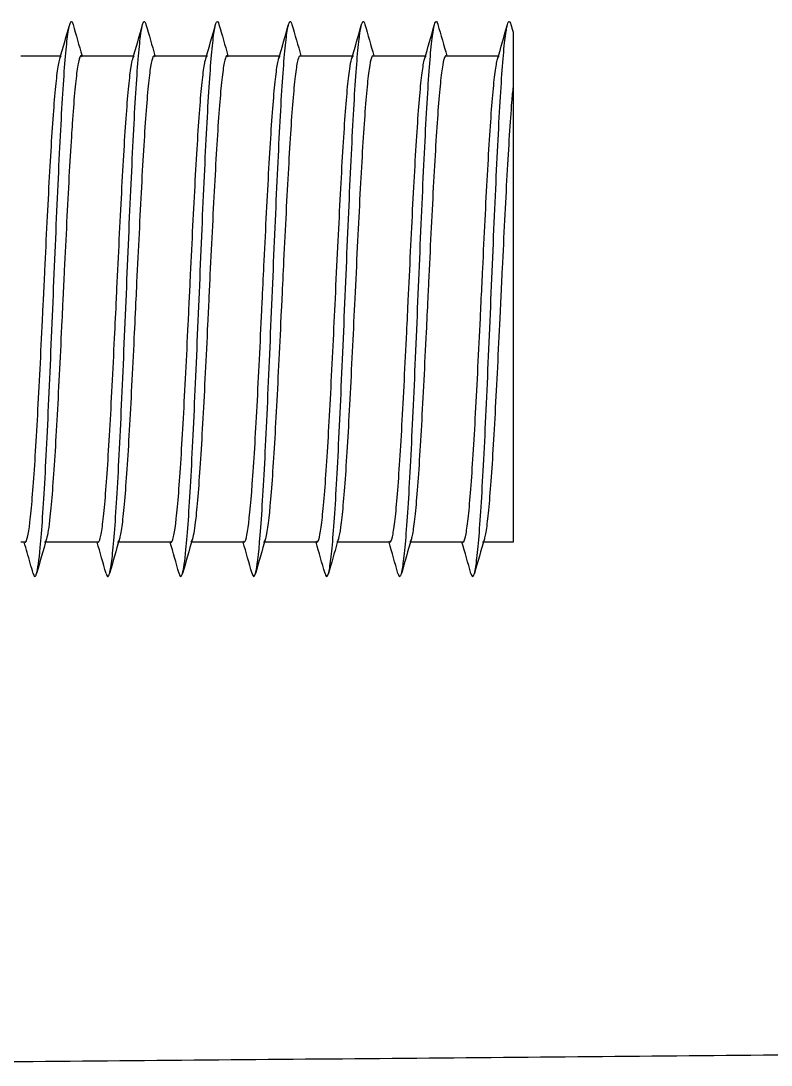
# Model space of a CAD drawing. Header units: millimetres. Extents: x 181 to 381, y 0 to 208.
# Drawn here: x 213.239 to 215.726, y 179.45 to 182.912 of the extents above; entities that cross this region are included whole.
import ezdxf

# ---------------------------------------------------------------- set-up
doc = ezdxf.new("R2010")
doc.units = ezdxf.units.MM
doc.layers.add('Make2D$可见线$曲线', color=7, linetype='Continuous', true_color=0x000000)

msp = doc.modelspace()

# ---------------------------------------------------------------- linework, layer by layer
at = {"layer": 'Make2D$可见线$曲线', "color": 18, "lineweight": -3, "true_color": 0x000000}
for points, knots in [([(213.2915, 181.0801), (213.2955, 181.0943), (213.3022, 181.1423), (213.3115, 181.2612), (213.3221, 181.436), (213.3326, 181.6614), (213.3431, 181.9086), (213.351, 182.0979), (213.3588, 182.2822), (213.3667, 182.4549), (213.3745, 182.6075), (213.3824, 182.7349), (213.3902, 182.8311), (213.3964, 182.8799), (213.4001, 182.8961), (213.4011, 182.8997)], [89.781508, 89.781508, 89.781508, 89.781508, 90.095462, 90.300224, 90.504985, 90.914511, 91.119274, 91.324035, 91.528797, 91.73356, 91.938324, 92.143086, 92.347847, 92.55261, 92.633416, 92.633416, 92.633416, 92.633416]), ([(213.4068, 182.9095), (213.4074, 182.9094), (213.4092, 182.9083), (213.411, 182.9039), (213.4122, 182.8998)], [11.0083307, 11.0083307, 11.0083307, 11.0083307, 11.0571688, 11.1506472, 11.1506472, 11.1506472, 11.1506472]), ([(213.5333, 181.0801), (213.5337, 181.0817), (213.5368, 181.0937), (213.5426, 181.1321), (213.5531, 181.2508), (213.5637, 181.4335), (213.5742, 181.6588), (213.5821, 181.8412), (213.59, 182.0299), (213.5978, 182.2167), (213.6057, 182.3945), (213.6135, 182.5556), (213.6214, 182.6924), (213.6292, 182.8003), (213.6364, 182.8684), (213.641, 182.8928), (213.6429, 182.8997)], [14.298516, 14.298516, 14.298516, 14.298516, 14.333369, 14.53813, 14.742892, 15.152418, 15.357181, 15.561942, 15.766704, 15.971468, 16.176231, 16.380992, 16.585754, 16.790517, 16.99528, 17.150158, 17.150158, 17.150158, 17.150158]), ([(213.6429, 182.8997), (213.6436, 182.9019), (213.6468, 182.9113), (213.6505, 182.9107), (213.6536, 182.9013), (213.654, 182.8997)], [17.1501581, 17.1501581, 17.1501581, 17.1501581, 17.2000424, 17.4048039, 17.4419172, 17.4419172, 17.4419172, 17.4419172]), ([(213.7751, 181.0801), (213.7789, 181.0935), (213.7854, 181.1387), (213.7945, 181.2518), (213.8051, 181.4241), (213.8156, 181.6469), (213.8261, 181.8939), (213.834, 182.0828), (213.8418, 182.268), (213.8497, 182.4414), (213.8575, 182.5963), (213.8654, 182.7261), (213.8732, 182.8246), (213.8796, 182.8775), (213.8835, 182.8954), (213.8847, 182.8997)], [20.588124, 20.588124, 20.588124, 20.588124, 20.885766, 21.090528, 21.295289, 21.704816, 21.909578, 22.114339, 22.319102, 22.523865, 22.728628, 22.933389, 23.138151, 23.342914, 23.440487, 23.440487, 23.440487, 23.440487]), ([(213.8847, 182.8997), (213.8861, 182.9045), (213.8898, 182.9127), (213.8935, 182.9079), (213.8959, 182.8997)], [23.4404874, 23.4404874, 23.4404874, 23.4404874, 23.5476774, 23.7320293, 23.7320293, 23.7320293, 23.7320293]), ([(214.0169, 181.0802), (214.0189, 181.0869), (214.0261, 181.1247), (214.0359, 181.2396), (214.0465, 181.4217), (214.057, 181.636), (214.0675, 181.8837), (214.078, 182.1356), (214.0859, 182.3181), (214.0937, 182.4872), (214.1015, 182.6353), (214.1094, 182.7568), (214.1172, 182.8463), (214.1229, 182.8855), (214.126, 182.8979), (214.1265, 182.8997)], [26.879592, 26.879592, 26.879592, 26.879592, 27.028637, 27.438163, 27.642925, 27.847687, 28.257213, 28.461975, 28.666737, 28.871499, 29.076262, 29.281025, 29.485787, 29.690548, 29.730665, 29.730665, 29.730665, 29.730665]), ([(214.1265, 182.8997), (214.1286, 182.907), (214.1323, 182.9127), (214.1361, 182.9054), (214.1377, 182.8997)], [29.7306648, 29.7306648, 29.7306648, 29.7306648, 29.8953112, 30.0223727, 30.0223727, 30.0223727, 30.0223727]), ([(214.2588, 181.0804), (214.2615, 181.0898), (214.2667, 181.1212), (214.2773, 181.2322), (214.2879, 181.4095), (214.2984, 181.6303), (214.3089, 181.8719), (214.3194, 182.1276), (214.3299, 182.3673), (214.3403, 182.5854), (214.3508, 182.759), (214.361, 182.8627), (214.366, 182.8914), (214.3684, 182.8997)], [33.17151, 33.17151, 33.17151, 33.17151, 33.376272, 33.581034, 33.99056, 34.195322, 34.400084, 34.80961, 35.014372, 35.219134, 35.628659, 35.833422, 36.02112, 36.02112, 36.02112, 36.02112]), ([(214.3684, 182.8997), (214.3686, 182.9005), (214.3714, 182.9098), (214.3751, 182.9121), (214.3786, 182.9028), (214.3795, 182.8997)], [36.0211205, 36.0211205, 36.0211205, 36.0211205, 36.0381839, 36.2429456, 36.3126249, 36.3126249, 36.3126249, 36.3126249]), ([(214.5006, 181.0802), (214.5013, 181.0828), (214.5047, 181.0971), (214.5108, 181.141), (214.5187, 181.2339), (214.5293, 181.3998), (214.5398, 181.6189), (214.5503, 181.8634), (214.5608, 182.116), (214.5713, 182.3622), (214.5817, 182.5733), (214.5896, 182.7071), (214.5974, 182.8112), (214.6042, 182.8724), (214.6085, 182.8939), (214.6102, 182.8997)], [39.459895, 39.459895, 39.459895, 39.459895, 39.519146, 39.723908, 39.928669, 40.133432, 40.542958, 40.747719, 40.952481, 41.362007, 41.566769, 41.771531, 41.976293, 42.181057, 42.31158, 42.31158, 42.31158, 42.31158]), ([(214.6102, 182.8997), (214.6111, 182.903), (214.6147, 182.9123), (214.6184, 182.9095), (214.6211, 182.9002), (214.6213, 182.8997)], [42.3115798, 42.3115798, 42.3115798, 42.3115798, 42.3858195, 42.5905812, 42.6027796, 42.6027796, 42.6027796, 42.6027796]), ([(214.7424, 181.0802), (214.7439, 181.0855), (214.748, 181.1056), (214.7548, 181.1635), (214.7627, 181.2657), (214.7706, 181.3981), (214.7786, 181.5554), (214.7864, 181.7307), (214.7943, 181.916), (214.8022, 182.1053), (214.8127, 182.3513), (214.8231, 182.5714), (214.8336, 182.7395), (214.8414, 182.8342), (214.8475, 182.8811), (214.8511, 182.8965), (214.852, 182.8997)], [45.750182, 45.750182, 45.750182, 45.750182, 45.86678, 46.071543, 46.276305, 46.481066, 46.685829, 46.890592, 47.095355, 47.300117, 47.504878, 47.914405, 48.119167, 48.323928, 48.528691, 48.60163, 48.60163, 48.60163, 48.60163]), ([(214.852, 182.8997), (214.8537, 182.9056), (214.8574, 182.9127), (214.8611, 182.9068), (214.8631, 182.8997)], [48.6016302, 48.6016302, 48.6016302, 48.6016302, 48.7334539, 48.8934515, 48.8934515, 48.8934515, 48.8934515]), ([(214.8703, 182.8747), (214.8703, 182.8747), (214.8703, 182.8707), (214.8703, 182.8626), (214.8703, 182.8527), (214.8703, 182.8368), (214.8703, 182.815), (214.8703, 182.7939), (214.8703, 182.7672), (214.8703, 182.7354), (214.8703, 182.7224), (214.8703, 182.7085), (214.8703, 182.6938)], [0.1681035, 0.1681035, 0.1681035, 0.1681035, 0.3148642, 0.3148642, 0.3148642, 0.4927802, 0.4927802, 0.4927802, 0.6654458, 0.6654458, 0.6654458, 0.7360146, 0.7360146, 0.7360146, 0.7360146]), ([(213.2537, 181.1838), (213.2543, 181.1838), (213.2549, 181.1842), (213.2556, 181.1848), (213.2609, 181.1905), (213.2661, 181.2188), (213.2714, 181.2678), (213.274, 181.2923), (213.2767, 181.3217), (213.2793, 181.3556), (213.282, 181.3895), (213.2846, 181.4278), (213.2872, 181.4698), (213.2925, 181.5541), (213.2978, 181.6521), (213.303, 181.7577), (213.3056, 181.8104), (213.3083, 181.8645), (213.3109, 181.9192), (213.3121, 181.9433), (213.3132, 181.9676), (213.3144, 181.9918), (213.3158, 182.0225), (213.3173, 182.0533), (213.3188, 182.0838), (213.3214, 182.1384), (213.324, 182.1922), (213.3266, 182.2444), (213.3293, 182.2966), (213.3319, 182.3469), (213.3345, 182.3945), (213.3371, 182.4421), (213.3397, 182.4866), (213.3423, 182.5276), (213.3449, 182.5685), (213.3476, 182.6057), (213.3502, 182.6383), (213.3528, 182.671), (213.3554, 182.6991), (213.358, 182.7221), (213.3606, 182.7451), (213.3632, 182.7629), (213.3658, 182.7753), (213.3666, 182.7789), (213.3674, 182.7821), (213.3681, 182.7848)], [3.152454, 3.152454, 3.152454, 3.152454, 3.201555, 3.201555, 3.201555, 3.614118, 3.614118, 3.614118, 3.819079, 3.819079, 3.819079, 4.024168, 4.024168, 4.024168, 4.436637, 4.436637, 4.436637, 4.641569, 4.641569, 4.641569, 4.731858, 4.731858, 4.731858, 4.846488, 4.846488, 4.846488, 5.051519, 5.051519, 5.051519, 5.256829, 5.256829, 5.256829, 5.46174, 5.46174, 5.46174, 5.666895, 5.666895, 5.666895, 5.872071, 5.872071, 5.872071, 6.077443, 6.077443, 6.077443, 6.138066, 6.138066, 6.138066, 6.138066]), ([(213.4388, 182.7959), (213.4369, 182.7959), (213.4349, 182.7927), (213.433, 182.7864), (213.4304, 182.778), (213.4278, 182.7641), (213.4252, 182.7449), (213.4226, 182.7256), (213.4199, 182.7012), (213.4173, 182.6718), (213.4147, 182.6425), (213.4121, 182.6085), (213.4095, 182.5703), (213.4086, 182.557), (213.4077, 182.5432), (213.4068, 182.5289)], [0.0024333, 0.0024333, 0.0024333, 0.0024333, 0.1558813, 0.1558813, 0.1558813, 0.3607261, 0.3607261, 0.3607261, 0.5660562, 0.5660562, 0.5660562, 0.771253, 0.771253, 0.771253, 0.8428209, 0.8428209, 0.8428209, 0.8428209]), ([(213.4424, 182.7924), (213.4419, 182.7934), (213.4413, 182.7942), (213.4408, 182.7948), (213.4402, 182.7955), (213.4396, 182.7958), (213.4389, 182.7959)], [6.21593002, 6.21593002, 6.21593002, 6.21593002, 6.25785994, 6.25785994, 6.25785994, 6.30696057, 6.30696057, 6.30696057, 6.30696057]), ([(213.4955, 181.1839), (213.4978, 181.184), (213.5001, 181.1884), (213.5025, 181.1972), (213.5051, 181.2071), (213.5077, 181.2226), (213.5104, 181.2434), (213.513, 181.2641), (213.5156, 181.2901), (213.5183, 181.3208), (213.5236, 181.3823), (213.5288, 181.4619), (213.5341, 181.5547), (213.5367, 181.601), (213.5394, 181.6502), (213.542, 181.7016), (213.5446, 181.7529), (213.5473, 181.8062), (213.5499, 181.8604), (213.552, 181.9038), (213.5541, 181.9477), (213.5562, 181.9917), (213.5567, 182.0027), (213.5572, 182.0137), (213.5578, 182.0246), (213.5604, 182.0795), (213.563, 182.1341), (213.5656, 182.1873), (213.5682, 182.2407), (213.5708, 182.2925), (213.5735, 182.342), (213.5761, 182.3915), (213.5787, 182.4385), (213.5813, 182.4821), (213.5839, 182.5256), (213.5865, 182.5655), (213.5892, 182.6013), (213.5918, 182.6371), (213.5944, 182.6686), (213.597, 182.6952), (213.5996, 182.7218), (213.6022, 182.7435), (213.6048, 182.7597), (213.6065, 182.7705), (213.6082, 182.7788), (213.61, 182.7848)], [3.154548, 3.154548, 3.154548, 3.154548, 3.334783, 3.334783, 3.334783, 3.539981, 3.539981, 3.539981, 3.745366, 3.745366, 3.745366, 4.157694, 4.157694, 4.157694, 4.362868, 4.362868, 4.362868, 4.567875, 4.567875, 4.567875, 4.731838, 4.731838, 4.731838, 4.77275, 4.77275, 4.77275, 4.977714, 4.977714, 4.977714, 5.182955, 5.182955, 5.182955, 5.388321, 5.388321, 5.388321, 5.593156, 5.593156, 5.593156, 5.798279, 5.798279, 5.798279, 6.003476, 6.003476, 6.003476, 6.138359, 6.138359, 6.138359, 6.138359]), ([(213.6807, 182.7959), (213.6794, 182.7959), (213.6782, 182.7946), (213.677, 182.7922), (213.6744, 182.7869), (213.6718, 182.7761), (213.6692, 182.7598), (213.6666, 182.7435), (213.664, 182.7219), (213.6613, 182.6953), (213.6587, 182.6687), (213.6561, 182.6372), (213.6535, 182.6014), (213.6509, 182.5656), (213.6483, 182.5256), (213.6457, 182.4822), (213.6431, 182.4386), (213.6404, 182.3916), (213.6378, 182.3421), (213.6352, 182.2926), (213.6326, 182.2408), (213.63, 182.1874), (213.6274, 182.1341), (213.6247, 182.0796), (213.6221, 182.0247), (213.6216, 182.0137), (213.6211, 182.0027), (213.6205, 181.9918), (213.6184, 181.9478), (213.6163, 181.9039), (213.6142, 181.8605), (213.6116, 181.8062), (213.609, 181.753), (213.6064, 181.7016), (213.6037, 181.6503), (213.6011, 181.601), (213.5985, 181.5547), (213.5932, 181.4619), (213.5879, 181.3823), (213.5827, 181.3208), (213.58, 181.29), (213.5774, 181.2641), (213.5747, 181.2433), (213.5721, 181.2226), (213.5694, 181.2071), (213.5668, 181.1971), (213.5666, 181.1964), (213.5664, 181.1957), (213.5662, 181.1951)], [0.002432, 0.002432, 0.002432, 0.002432, 0.098156, 0.098156, 0.098156, 0.303486, 0.303486, 0.303486, 0.508683, 0.508683, 0.508683, 0.713806, 0.713806, 0.713806, 0.918641, 0.918641, 0.918641, 1.124007, 1.124007, 1.124007, 1.329247, 1.329247, 1.329247, 1.534212, 1.534212, 1.534212, 1.575123, 1.575123, 1.575123, 1.739086, 1.739086, 1.739086, 1.944093, 1.944093, 1.944093, 2.149266, 2.149266, 2.149266, 2.561595, 2.561595, 2.561595, 2.766981, 2.766981, 2.766981, 2.972179, 2.972179, 2.972179, 2.986704, 2.986704, 2.986704, 2.986704]), ([(213.61, 182.7848), (213.6109, 182.7879), (213.6118, 182.7904), (213.6126, 182.7922), (213.6136, 182.794), (213.6145, 182.7952), (213.6154, 182.7956)], [6.1383589, 6.1383589, 6.1383589, 6.1383589, 6.2088057, 6.2088057, 6.2088057, 6.2804467, 6.2804467, 6.2804467, 6.2804467]), ([(213.7373, 181.1838), (213.7377, 181.1838), (213.7381, 181.1839), (213.7386, 181.1843), (213.7439, 181.1881), (213.7491, 181.2146), (213.7544, 181.262), (213.757, 181.2856), (213.7597, 181.3143), (213.7623, 181.3475), (213.765, 181.3807), (213.7676, 181.4184), (213.7702, 181.4599), (213.7755, 181.543), (213.7807, 181.6401), (213.786, 181.7452), (213.7886, 181.7976), (213.7913, 181.8516), (213.7939, 181.9063), (213.7953, 181.9347), (213.7966, 181.9632), (213.798, 181.9918), (213.7993, 182.0182), (213.8005, 182.0445), (213.8018, 182.0708), (213.8044, 182.1255), (213.807, 182.1795), (213.8096, 182.2319), (213.8123, 182.2843), (213.8149, 182.3349), (213.8175, 182.3829), (213.8201, 182.431), (213.8227, 182.4761), (213.8253, 182.5177), (213.8279, 182.5593), (213.8306, 182.5971), (213.8332, 182.6306), (213.8358, 182.6639), (213.8384, 182.6927), (213.841, 182.7164), (213.8436, 182.7402), (213.8462, 182.7589), (213.8488, 182.7721), (213.8498, 182.7771), (213.8508, 182.7814), (213.8518, 182.7848)], [3.154566, 3.154566, 3.154566, 3.154566, 3.187329, 3.187329, 3.187329, 3.599793, 3.599793, 3.599793, 3.804711, 3.804711, 3.804711, 4.010082, 4.010082, 4.010082, 4.422423, 4.422423, 4.422423, 4.627599, 4.627599, 4.627599, 4.733984, 4.733984, 4.733984, 4.83234, 4.83234, 4.83234, 5.037385, 5.037385, 5.037385, 5.242349, 5.242349, 5.242349, 5.44759, 5.44759, 5.44759, 5.652956, 5.652956, 5.652956, 5.857791, 5.857791, 5.857791, 6.062914, 6.062914, 6.062914, 6.140318, 6.140318, 6.140318, 6.140318]), ([(213.9225, 182.7959), (213.922, 182.7959), (213.9215, 182.7957), (213.921, 182.7953), (213.9184, 182.7931), (213.9158, 182.7854), (213.9132, 182.7721), (213.9106, 182.7589), (213.908, 182.7402), (213.9053, 182.7164), (213.9027, 182.6927), (213.9001, 182.6639), (213.8975, 182.6306), (213.8949, 182.5971), (213.8923, 182.5593), (213.8897, 182.5177), (213.8871, 182.4761), (213.8845, 182.431), (213.8818, 182.3829), (213.8792, 182.3349), (213.8766, 182.2843), (213.874, 182.2319), (213.8714, 182.1795), (213.8688, 182.1255), (213.8661, 182.0708), (213.8649, 182.0445), (213.8636, 182.0182), (213.8623, 181.9918), (213.861, 181.9632), (213.8596, 181.9347), (213.8583, 181.9063), (213.8556, 181.8516), (213.853, 181.7976), (213.8504, 181.7452), (213.8451, 181.6401), (213.8399, 181.543), (213.8346, 181.4599), (213.832, 181.4184), (213.8293, 181.3807), (213.8267, 181.3475), (213.824, 181.3143), (213.8214, 181.2856), (213.8188, 181.262), (213.8152, 181.2299), (213.8116, 181.2074), (213.808, 181.195)], [0.002432, 0.002432, 0.002432, 0.002432, 0.040994, 0.040994, 0.040994, 0.246191, 0.246191, 0.246191, 0.451314, 0.451314, 0.451314, 0.65615, 0.65615, 0.65615, 0.861515, 0.861515, 0.861515, 1.066756, 1.066756, 1.066756, 1.27172, 1.27172, 1.27172, 1.476765, 1.476765, 1.476765, 1.575122, 1.575122, 1.575122, 1.681506, 1.681506, 1.681506, 1.886681, 1.886681, 1.886681, 2.299023, 2.299023, 2.299023, 2.504394, 2.504394, 2.504394, 2.70931, 2.70931, 2.70931, 2.988567, 2.988567, 2.988567, 2.988567]), ([(213.8518, 182.7848), (213.8534, 182.7904), (213.855, 182.7939), (213.8566, 182.7953), (213.8571, 182.7957), (213.8576, 182.7959), (213.8581, 182.7959)], [6.1403175, 6.1403175, 6.1403175, 6.1403175, 6.2681107, 6.2681107, 6.2681107, 6.3066733, 6.3066733, 6.3066733, 6.3066733]), ([(213.9791, 181.1838), (213.9803, 181.1838), (213.9814, 181.185), (213.9826, 181.1872), (213.9852, 181.1923), (213.9879, 181.2029), (213.9905, 181.219), (213.9958, 181.2513), (214.0011, 181.3049), (214.0063, 181.3765), (214.009, 181.4121), (214.0116, 181.452), (214.0143, 181.4954), (214.0169, 181.5389), (214.0195, 181.5857), (214.0222, 181.6351), (214.0274, 181.7342), (214.0327, 181.8421), (214.0379, 181.9523), (214.0385, 181.9654), (214.0392, 181.9786), (214.0398, 181.9918), (214.0418, 182.0336), (214.0438, 182.0753), (214.0458, 182.1166), (214.0484, 182.1709), (214.051, 182.2242), (214.0537, 182.2756), (214.0563, 182.327), (214.0589, 182.3763), (214.0615, 182.4227), (214.0641, 182.469), (214.0667, 182.5122), (214.0693, 182.5517), (214.0719, 182.5911), (214.0746, 182.6265), (214.0772, 182.6574), (214.0798, 182.6882), (214.0824, 182.7144), (214.085, 182.7353), (214.0876, 182.7562), (214.0902, 182.7718), (214.0928, 182.782), (214.0931, 182.783), (214.0933, 182.7839), (214.0936, 182.7848)], [3.15258, 3.15258, 3.15258, 3.15258, 3.242588, 3.242588, 3.242588, 3.447825, 3.447825, 3.447825, 3.86029, 3.86029, 3.86029, 4.065208, 4.065208, 4.065208, 4.270578, 4.270578, 4.270578, 4.682919, 4.682919, 4.682919, 4.73198, 4.73198, 4.73198, 4.887901, 4.887901, 4.887901, 5.092908, 5.092908, 5.092908, 5.297953, 5.297953, 5.297953, 5.502917, 5.502917, 5.502917, 5.708158, 5.708158, 5.708158, 5.913524, 5.913524, 5.913524, 6.118359, 6.118359, 6.118359, 6.13813, 6.13813, 6.13813, 6.13813]), ([(214.1643, 182.7959), (214.1619, 182.7959), (214.1595, 182.7912), (214.1572, 182.782), (214.1546, 182.7718), (214.152, 182.7562), (214.1494, 182.7353), (214.1467, 182.7144), (214.1441, 182.6882), (214.1415, 182.6574), (214.1389, 182.6265), (214.1363, 182.5911), (214.1337, 182.5517), (214.1311, 182.5122), (214.1285, 182.469), (214.1259, 182.4227), (214.1232, 182.3763), (214.1206, 182.327), (214.118, 182.2756), (214.1154, 182.2242), (214.1128, 182.1709), (214.1102, 182.1166), (214.1082, 182.0753), (214.1062, 182.0336), (214.1042, 181.9918), (214.1035, 181.9786), (214.1029, 181.9654), (214.1023, 181.9523), (214.097, 181.8421), (214.0918, 181.7342), (214.0865, 181.6351), (214.0839, 181.5857), (214.0812, 181.5389), (214.0786, 181.4954), (214.076, 181.452), (214.0734, 181.4121), (214.0707, 181.3765), (214.0654, 181.3049), (214.0602, 181.2513), (214.0549, 181.219), (214.0532, 181.2089), (214.0516, 181.2009), (214.0499, 181.1952)], [0.002434, 0.002434, 0.002434, 0.002434, 0.188779, 0.188779, 0.188779, 0.393614, 0.393614, 0.393614, 0.59898, 0.59898, 0.59898, 0.80422, 0.80422, 0.80422, 1.009185, 1.009185, 1.009185, 1.21423, 1.21423, 1.21423, 1.419237, 1.419237, 1.419237, 1.575157, 1.575157, 1.575157, 1.624217, 1.624217, 1.624217, 2.036559, 2.036559, 2.036559, 2.24193, 2.24193, 2.24193, 2.446847, 2.446847, 2.446847, 2.859311, 2.859311, 2.859311, 2.98831, 2.98831, 2.98831, 2.98831]), ([(214.2209, 181.1838), (214.2228, 181.1839), (214.2247, 181.1869), (214.2266, 181.1927), (214.2293, 181.2009), (214.2319, 181.2147), (214.2345, 181.2338), (214.2372, 181.2528), (214.2398, 181.2772), (214.2425, 181.3063), (214.2478, 181.3648), (214.253, 181.4419), (214.2583, 181.5327), (214.2609, 181.578), (214.2635, 181.6263), (214.2662, 181.677), (214.2688, 181.7277), (214.2714, 181.7805), (214.2741, 181.8346), (214.2766, 181.8864), (214.2791, 181.939), (214.2816, 181.9918), (214.2844, 182.049), (214.2871, 182.106), (214.2898, 182.162), (214.2924, 182.2157), (214.2951, 182.2681), (214.2977, 182.3183), (214.3003, 182.3685), (214.3029, 182.4162), (214.3055, 182.4608), (214.3108, 182.5504), (214.316, 182.6257), (214.3212, 182.6822), (214.3238, 182.7104), (214.3264, 182.7336), (214.329, 182.7516), (214.3312, 182.7663), (214.3333, 182.7774), (214.3354, 182.7848)], [3.154556, 3.154556, 3.154556, 3.154556, 3.301946, 3.301946, 3.301946, 3.507121, 3.507121, 3.507121, 3.712358, 3.712358, 3.712358, 4.124823, 4.124823, 4.124823, 4.329741, 4.329741, 4.329741, 4.535112, 4.535112, 4.535112, 4.731872, 4.731872, 4.731872, 4.945322, 4.945322, 4.945322, 5.15049, 5.15049, 5.15049, 5.355306, 5.355306, 5.355306, 5.767981, 5.767981, 5.767981, 5.972894, 5.972894, 5.972894, 6.140872, 6.140872, 6.140872, 6.140872]), ([(214.4061, 182.7959), (214.4045, 182.7959), (214.4028, 182.7936), (214.4012, 182.7892), (214.3986, 182.7822), (214.396, 182.7696), (214.3934, 182.7516), (214.3908, 182.7336), (214.3882, 182.7104), (214.3856, 182.6822), (214.3803, 182.6257), (214.3751, 182.5504), (214.3699, 182.4608), (214.3673, 182.4162), (214.3646, 182.3685), (214.362, 182.3183), (214.3594, 182.2681), (214.3568, 182.2157), (214.3542, 182.162), (214.3514, 182.106), (214.3487, 182.049), (214.346, 181.9918), (214.3435, 181.939), (214.3409, 181.8864), (214.3384, 181.8346), (214.3358, 181.7805), (214.3332, 181.7277), (214.3305, 181.677), (214.3279, 181.6263), (214.3253, 181.578), (214.3227, 181.5327), (214.3174, 181.4419), (214.3121, 181.3648), (214.3068, 181.3063), (214.3042, 181.2772), (214.3015, 181.2528), (214.2989, 181.2338), (214.2965, 181.2164), (214.2941, 181.2035), (214.2917, 181.1951)], [0.002433, 0.002433, 0.002433, 0.002433, 0.130977, 0.130977, 0.130977, 0.336343, 0.336343, 0.336343, 0.541254, 0.541254, 0.541254, 0.953929, 0.953929, 0.953929, 1.158747, 1.158747, 1.158747, 1.363915, 1.363915, 1.363915, 1.577366, 1.577366, 1.577366, 1.774125, 1.774125, 1.774125, 1.979496, 1.979496, 1.979496, 2.184413, 2.184413, 2.184413, 2.596877, 2.596877, 2.596877, 2.802116, 2.802116, 2.802116, 2.988782, 2.988782, 2.988782, 2.988782]), ([(214.3354, 182.7848), (214.3359, 182.7865), (214.3364, 182.7879), (214.3368, 182.7892), (214.3385, 182.7936), (214.3401, 182.7959), (214.3417, 182.7959)], [6.140872, 6.140872, 6.140872, 6.140872, 6.17826, 6.17826, 6.17826, 6.3068037, 6.3068037, 6.3068037, 6.3068037]), ([(214.4627, 181.1838), (214.4654, 181.1839), (214.468, 181.1896), (214.4707, 181.2009), (214.4733, 181.2122), (214.4759, 181.229), (214.4786, 181.251), (214.4812, 181.273), (214.4839, 181.3001), (214.4865, 181.3319), (214.4891, 181.3637), (214.4918, 181.4), (214.4944, 181.4402), (214.4997, 181.5209), (214.5049, 181.6162), (214.5102, 181.7202), (214.5128, 181.7719), (214.5155, 181.8255), (214.5181, 181.8799), (214.5199, 181.917), (214.5217, 181.9543), (214.5234, 181.9918), (214.5243, 182.0094), (214.5251, 182.027), (214.526, 182.0446), (214.5312, 182.1546), (214.5364, 182.2619), (214.5417, 182.3599), (214.5443, 182.4088), (214.5469, 182.4549), (214.5495, 182.4977), (214.5521, 182.5403), (214.5547, 182.5794), (214.5574, 182.6141), (214.56, 182.6489), (214.5626, 182.6793), (214.5652, 182.7047), (214.5678, 182.7301), (214.5704, 182.7504), (214.573, 182.7654), (214.5744, 182.7734), (214.5758, 182.7799), (214.5772, 182.7848)], [3.15459, 3.15459, 3.15459, 3.15459, 3.359502, 3.359502, 3.359502, 3.564657, 3.564657, 3.564657, 3.769832, 3.769832, 3.769832, 3.975069, 3.975069, 3.975069, 4.387534, 4.387534, 4.387534, 4.592452, 4.592452, 4.592452, 4.731925, 4.731925, 4.731925, 4.797589, 4.797589, 4.797589, 5.209932, 5.209932, 5.209932, 5.415106, 5.415106, 5.415106, 5.620113, 5.620113, 5.620113, 5.825303, 5.825303, 5.825303, 6.030122, 6.030122, 6.030122, 6.140461, 6.140461, 6.140461, 6.140461]), ([(214.6479, 182.7959), (214.647, 182.7959), (214.6461, 182.7952), (214.6452, 182.7938), (214.6426, 182.7899), (214.64, 182.7804), (214.6374, 182.7654), (214.6348, 182.7504), (214.6322, 182.7301), (214.6295, 182.7047), (214.6269, 182.6793), (214.6243, 182.6489), (214.6217, 182.6141), (214.6191, 182.5794), (214.6165, 182.5403), (214.6139, 182.4977), (214.6113, 182.4549), (214.6087, 182.4088), (214.606, 182.3599), (214.6008, 182.2619), (214.5956, 182.1546), (214.5903, 182.0446), (214.5895, 182.027), (214.5886, 182.0094), (214.5878, 181.9918), (214.586, 181.9543), (214.5842, 181.917), (214.5824, 181.8799), (214.5798, 181.8255), (214.5772, 181.7719), (214.5746, 181.7202), (214.5693, 181.6162), (214.5641, 181.5209), (214.5588, 181.4402), (214.5561, 181.4), (214.5535, 181.3637), (214.5508, 181.3319), (214.5482, 181.3001), (214.5456, 181.273), (214.5429, 181.251), (214.5403, 181.229), (214.5377, 181.2122), (214.535, 181.2009), (214.5345, 181.1988), (214.534, 181.1968), (214.5335, 181.1951)], [0.002432, 0.002432, 0.002432, 0.002432, 0.073811, 0.073811, 0.073811, 0.279051, 0.279051, 0.279051, 0.48387, 0.48387, 0.48387, 0.689061, 0.689061, 0.689061, 0.894068, 0.894068, 0.894068, 1.099241, 1.099241, 1.099241, 1.511584, 1.511584, 1.511584, 1.577249, 1.577249, 1.577249, 1.716722, 1.716722, 1.716722, 1.921639, 1.921639, 1.921639, 2.334103, 2.334103, 2.334103, 2.539342, 2.539342, 2.539342, 2.744517, 2.744517, 2.744517, 2.949672, 2.949672, 2.949672, 2.988633, 2.988633, 2.988633, 2.988633]), ([(214.5772, 182.7848), (214.5784, 182.789), (214.5796, 182.792), (214.5808, 182.7938), (214.5814, 182.7947), (214.582, 182.7953), (214.5826, 182.7956)], [6.1404608, 6.1404608, 6.1404608, 6.1404608, 6.2353629, 6.2353629, 6.2353629, 6.2825059, 6.2825059, 6.2825059, 6.2825059]), ([(214.7046, 181.1838), (214.7053, 181.1838), (214.706, 181.1843), (214.7068, 181.1852), (214.7094, 181.1885), (214.7121, 181.1974), (214.7147, 181.2117), (214.7173, 181.2261), (214.72, 181.2458), (214.7226, 181.2706), (214.7253, 181.2955), (214.7279, 181.3253), (214.7305, 181.3596), (214.7332, 181.3939), (214.7358, 181.4325), (214.7384, 181.4748), (214.7411, 181.5172), (214.7437, 181.563), (214.7463, 181.6117), (214.749, 181.6602), (214.7516, 181.7113), (214.7542, 181.7642), (214.7569, 181.8169), (214.7595, 181.871), (214.7621, 181.9257), (214.7632, 181.9477), (214.7642, 181.9697), (214.7653, 181.9918), (214.7668, 182.0247), (214.7684, 182.0576), (214.77, 182.0903), (214.7726, 182.145), (214.7752, 182.1988), (214.7778, 182.2509), (214.7831, 182.3552), (214.7883, 182.4511), (214.7935, 182.5326), (214.7961, 182.5733), (214.7988, 182.6101), (214.8014, 182.6424), (214.804, 182.6746), (214.8066, 182.7023), (214.8092, 182.7248), (214.8118, 182.7474), (214.8144, 182.7648), (214.817, 182.7767), (214.8177, 182.7798), (214.8184, 182.7825), (214.819, 182.7848)], [3.154673, 3.154673, 3.154673, 3.154673, 3.211827, 3.211827, 3.211827, 3.417136, 3.417136, 3.417136, 3.622048, 3.622048, 3.622048, 3.827203, 3.827203, 3.827203, 4.032378, 4.032378, 4.032378, 4.23775, 4.23775, 4.23775, 4.442914, 4.442914, 4.442914, 4.647656, 4.647656, 4.647656, 4.729784, 4.729784, 4.729784, 4.852597, 4.852597, 4.852597, 5.057982, 5.057982, 5.057982, 5.470312, 5.470312, 5.470312, 5.675485, 5.675485, 5.675485, 5.880492, 5.880492, 5.880492, 6.085682, 6.085682, 6.085682, 6.138332, 6.138332, 6.138332, 6.138332]), ([(214.8703, 182.6938), (214.8688, 182.6783), (214.8672, 182.6611), (214.8657, 182.6424), (214.8631, 182.6101), (214.8605, 182.5733), (214.8579, 182.5326), (214.8526, 182.4511), (214.8475, 182.3552), (214.8422, 182.2509), (214.8396, 182.1988), (214.837, 182.145), (214.8343, 182.0903), (214.8328, 182.0576), (214.8312, 182.0247), (214.8296, 181.9918), (214.8286, 181.9697), (214.8275, 181.9477), (214.8265, 181.9257), (214.8238, 181.871), (214.8212, 181.8169), (214.8186, 181.7642), (214.816, 181.7113), (214.8133, 181.6602), (214.8107, 181.6117), (214.8081, 181.563), (214.8054, 181.5172), (214.8028, 181.4748), (214.8001, 181.4325), (214.7975, 181.3939), (214.7949, 181.3596), (214.7922, 181.3253), (214.7896, 181.2955), (214.787, 181.2706), (214.7843, 181.2458), (214.7817, 181.2261), (214.7791, 181.2117), (214.7778, 181.205), (214.7766, 181.1994), (214.7753, 181.1951)], [0.51255, 0.51255, 0.51255, 0.51255, 0.631597, 0.631597, 0.631597, 0.836769, 0.836769, 0.836769, 1.249099, 1.249099, 1.249099, 1.454485, 1.454485, 1.454485, 1.577298, 1.577298, 1.577298, 1.659426, 1.659426, 1.659426, 1.864168, 1.864168, 1.864168, 2.069332, 2.069332, 2.069332, 2.274704, 2.274704, 2.274704, 2.479879, 2.479879, 2.479879, 2.685034, 2.685034, 2.685034, 2.889946, 2.889946, 2.889946, 2.986367, 2.986367, 2.986367, 2.986367]), ([(214.8703, 182.6938), (214.8703, 182.6579), (214.8703, 182.6133), (214.8703, 182.5611), (214.8703, 182.4104), (214.8703, 182.2055), (214.8703, 181.9918), (214.8703, 181.778), (214.8703, 181.5728), (214.8703, 181.4212), (214.8703, 181.3462), (214.8703, 181.2866), (214.8703, 181.2051), (214.8703, 181.184), (214.8703, 181.1838)], [0.41455, 0.41455, 0.41455, 0.41455, 0.637145, 0.637145, 0.637145, 1.286613, 1.286613, 1.286613, 1.936082, 1.936082, 1.936082, 2.254654, 2.254654, 2.573227, 2.573227, 2.573227, 2.573227]), ([(213.4068, 182.5289), (213.4067, 182.5285), (213.4067, 182.528), (213.4067, 182.5276), (213.4041, 182.4867), (213.4015, 182.4421), (213.3988, 182.3946), (213.3962, 182.347), (213.3936, 182.2967), (213.391, 182.2444), (213.3884, 182.1923), (213.3858, 182.1385), (213.3831, 182.0839), (213.3817, 182.0533), (213.3802, 182.0226), (213.3787, 181.9918), (213.3776, 181.9676), (213.3764, 181.9434), (213.3753, 181.9193), (213.3726, 181.8645), (213.37, 181.8104), (213.3674, 181.7578), (213.3621, 181.6522), (213.3569, 181.5542), (213.3516, 181.4699), (213.349, 181.4278), (213.3463, 181.3896), (213.3437, 181.3556), (213.341, 181.3217), (213.3384, 181.2923), (213.3358, 181.2679), (213.332, 181.2327), (213.3282, 181.2082), (213.3244, 181.1951)], [0.843059, 0.843059, 0.843059, 0.843059, 0.845262, 0.845262, 0.845262, 1.050174, 1.050174, 1.050174, 1.255483, 1.255483, 1.255483, 1.460515, 1.460515, 1.460515, 1.575145, 1.575145, 1.575145, 1.665433, 1.665433, 1.665433, 1.870364, 1.870364, 1.870364, 2.282833, 2.282833, 2.282833, 2.487924, 2.487924, 2.487924, 2.692883, 2.692883, 2.692883, 2.988771, 2.988771, 2.988771, 2.988771]), ([(213.3244, 181.1951), (213.3229, 181.1899), (213.3214, 181.1865), (213.3199, 181.1849), (213.3193, 181.1842), (213.3187, 181.1838), (213.318, 181.1838)], [2.988771, 2.988771, 2.988771, 2.988771, 3.1054465, 3.1054465, 3.1054465, 3.1545473, 3.1545473, 3.1545473, 3.1545473]), ([(214.0497, 181.1946), (214.0488, 181.1914), (214.0479, 181.189), (214.047, 181.1872), (214.0458, 181.185), (214.0446, 181.1838), (214.0435, 181.1838)], [2.9927577, 2.9927577, 2.9927577, 2.9927577, 3.0645494, 3.0645494, 3.0645494, 3.1545583, 3.1545583, 3.1545583, 3.1545583]), ([(214.2917, 181.1951), (214.2819, 181.1609), (214.272, 181.1263), (214.262, 181.0915), (214.2609, 181.0877), (214.2598, 181.0839), (214.2587, 181.0802)], [0.1211674, 0.1211674, 0.1211674, 0.1211674, 0.2278602, 0.2278602, 0.2278602, 0.2395777, 0.2395777, 0.2395777, 0.2395777]), ([(214.2917, 181.1951), (214.2915, 181.1943), (214.2912, 181.1935), (214.291, 181.1927), (214.2894, 181.1877), (214.2878, 181.1848), (214.2861, 181.184)], [2.9887821, 2.9887821, 2.9887821, 2.9887821, 3.0072913, 3.0072913, 3.0072913, 3.132596, 3.132596, 3.132596, 3.132596]), ([(213.28, 181.0802), (213.277, 181.091), (213.2737, 181.1023), (213.2703, 181.1141), (213.2637, 181.1373), (213.257, 181.1606), (213.2503, 181.184)], [0, 0, 0, 0, 0.03527, 0.03527, 0.03527, 0.1083161, 0.1083161, 0.1083161, 0.1083161]), ([(214.2172, 181.1874), (214.2177, 181.1864), (214.2182, 181.1856), (214.2187, 181.185), (214.2194, 181.1842), (214.2201, 181.1838), (214.2208, 181.1838)], [3.05743587, 3.05743587, 3.05743587, 3.05743587, 3.09700686, 3.09700686, 3.09700686, 3.15212391, 3.15212391, 3.15212391, 3.15212391]), ([(213.28, 181.0802), (213.2826, 181.0712), (213.2864, 181.0668), (213.2902, 181.0758), (213.2915, 181.0801)], [89.4866629, 89.4866629, 89.4866629, 89.4866629, 89.6859356, 89.7815076, 89.7815076, 89.7815076, 89.7815076]), ([(213.5218, 181.0802), (213.5235, 181.0745), (213.5273, 181.0668), (213.5311, 181.0725), (213.5333, 181.0801)], [14.0026875, 14.0026875, 14.0026875, 14.0026875, 14.1286061, 14.2985161, 14.2985161, 14.2985161, 14.2985161]), ([(213.7637, 181.0801), (213.766, 181.0719), (213.7698, 181.0668), (213.7736, 181.0751), (213.7751, 181.0801)], [20.2935305, 20.2935305, 20.2935305, 20.2935305, 20.4762399, 20.5881237, 20.5881237, 20.5881237, 20.5881237]), ([(214.0055, 181.0802), (214.0059, 181.0786), (214.009, 181.069), (214.0129, 181.0682), (214.0162, 181.0777), (214.0169, 181.0802)], [26.5838037, 26.5838037, 26.5838037, 26.5838037, 26.6191132, 26.8238747, 26.879592, 26.879592, 26.879592, 26.879592]), ([(214.2473, 181.0802), (214.2485, 181.076), (214.2523, 181.0668), (214.2561, 181.071), (214.2587, 181.0802)], [32.8738137, 32.8738137, 32.8738137, 32.8738137, 32.9667485, 33.1697442, 33.1697442, 33.1697442, 33.1697442]), ([(214.4891, 181.0802), (214.491, 181.0734), (214.4949, 181.0668), (214.4987, 181.0736), (214.5006, 181.0802)], [39.1639882, 39.1639882, 39.1639882, 39.1639882, 39.3143825, 39.4598946, 39.4598946, 39.4598946, 39.4598946]), ([(214.731, 181.0798), (214.7337, 181.0707), (214.7374, 181.0669), (214.7412, 181.0762), (214.7424, 181.0802)], [45.4572547, 45.4572547, 45.4572547, 45.4572547, 45.6620166, 45.7501821, 45.7501821, 45.7501821, 45.7501821])]:
    msp.add_open_spline(points, degree=3, knots=knots, dxfattribs=at)
for points, degree in [([(213.3681, 182.7848), (213.3791, 182.8231), (213.3901, 182.8614), (213.4011, 182.8997)], 3), ([(213.4011, 182.8997), (213.4027, 182.9052), (213.4043, 182.9084), (213.4058, 182.9092)], 3), ([(213.4122, 182.8998), (213.4221, 182.8651), (213.4321, 182.8305), (213.442, 182.7959)], 3), ([(213.61, 182.7848), (213.621, 182.8231), (213.6319, 182.8614), (213.6429, 182.8997)], 3), ([(213.654, 182.8997), (213.664, 182.8651), (213.6739, 182.8305), (213.6838, 182.7959)], 3), ([(213.8518, 182.7848), (213.8628, 182.8231), (213.8738, 182.8614), (213.8847, 182.8997)], 3), ([(213.8959, 182.8997), (213.9058, 182.865), (213.9157, 182.8304), (213.9256, 182.7959)], 3), ([(214.0936, 182.7848), (214.1045, 182.8226), (214.1154, 182.8609), (214.1265, 182.8997)], 3), ([(214.1377, 182.8997), (214.1476, 182.8651), (214.1575, 182.8306), (214.1674, 182.796)], 3), ([(214.3354, 182.7848), (214.3464, 182.8231), (214.3574, 182.8614), (214.3684, 182.8997)], 3), ([(214.3795, 182.8997), (214.3894, 182.8651), (214.3993, 182.8305), (214.4093, 182.7959)], 3), ([(214.5772, 182.7848), (214.5882, 182.8231), (214.5992, 182.8614), (214.6102, 182.8997)], 3), ([(214.6213, 182.8997), (214.6312, 182.8651), (214.6411, 182.8305), (214.6511, 182.7959)], 3), ([(214.819, 182.7848), (214.83, 182.8231), (214.841, 182.8614), (214.852, 182.8997)], 3), ([(214.8631, 182.8997), (214.8655, 182.8914), (214.8679, 182.8831), (214.8703, 182.8747)], 3), ([(213.2395, 182.7959), (213.3056, 182.7959), (213.3717, 182.7959)], 2), ([(213.3681, 182.7848), (213.37, 182.7912), (213.3718, 182.7948), (213.3737, 182.7957)], 3), ([(213.4388, 182.7959), (213.526, 182.7959), (213.6132, 182.7959)], 2), ([(213.6842, 182.7924), (213.6831, 182.7946), (213.6819, 182.7958), (213.6807, 182.7959)], 3), ([(213.6807, 182.7959), (213.769, 182.7959), (213.8574, 182.7959)], 2), ([(213.9225, 182.7959), (214.0105, 182.7959), (214.0985, 182.7959)], 2), ([(213.926, 182.7923), (213.9249, 182.7946), (213.9237, 182.7958), (213.9226, 182.7959)], 3), ([(214.0936, 182.7848), (214.0954, 182.7911), (214.0972, 182.7947), (214.099, 182.7956)], 3), ([(214.1643, 182.7959), (214.2527, 182.7959), (214.3412, 182.7959)], 2), ([(214.4061, 182.7959), (214.4933, 182.7959), (214.5806, 182.7959)], 2), ([(214.6479, 182.7959), (214.7353, 182.7959), (214.8226, 182.7959)], 2), ([(214.819, 182.7848), (214.821, 182.7915), (214.8229, 182.7952), (214.8248, 182.7958)], 3), ([(213.3244, 181.1951), (213.3134, 181.1568), (213.3024, 181.1185), (213.2915, 181.0801)], 3), ([(213.5662, 181.1951), (213.5551, 181.1563), (213.5441, 181.118), (213.5333, 181.0801)], 3), ([(213.5662, 181.1948), (213.5641, 181.1876), (213.562, 181.1839), (213.5598, 181.1838)], 3), ([(213.808, 181.195), (213.797, 181.1567), (213.7861, 181.1184), (213.7751, 181.0801)], 3), ([(213.8076, 181.1936), (213.8061, 181.1886), (213.8045, 181.1854), (213.8029, 181.1843)], 3), ([(214.0499, 181.1952), (214.0389, 181.1569), (214.0279, 181.1185), (214.0169, 181.0802)], 3), ([(214.5335, 181.1951), (214.5225, 181.1568), (214.5115, 181.1185), (214.5006, 181.0802)], 3), ([(214.5335, 181.1951), (214.5317, 181.1887), (214.5298, 181.1849), (214.528, 181.184)], 3), ([(214.7753, 181.1951), (214.7643, 181.1568), (214.7533, 181.1185), (214.7424, 181.0802)], 3), ([(213.2536, 181.1838), (213.2465, 181.1838), (213.2394, 181.1838)], 2), ([(213.4068, 181.1838), (213.3624, 181.1838), (213.3179, 181.1838)], 2), ([(213.4954, 181.1838), (213.4511, 181.1838), (213.4068, 181.1838)], 2), ([(213.5218, 181.0802), (213.512, 181.1148), (213.5021, 181.1493), (213.4922, 181.1838)], 3), ([(213.7372, 181.1838), (213.6485, 181.1838), (213.5598, 181.1838)], 2), ([(213.7336, 181.1873), (213.7348, 181.185), (213.736, 181.1838), (213.7372, 181.1838)], 3), ([(213.7637, 181.0801), (213.7536, 181.1154), (213.7437, 181.15), (213.734, 181.1838)], 3), ([(213.979, 181.1838), (213.8911, 181.1838), (213.8032, 181.1838)], 2), ([(213.9754, 181.1874), (213.9766, 181.185), (213.9778, 181.1838), (213.979, 181.1838)], 3), ([(214.0055, 181.0802), (213.9956, 181.1147), (213.9857, 181.1492), (213.9758, 181.1838)], 3), ([(214.2208, 181.1838), (214.1321, 181.1838), (214.0434, 181.1838)], 2), ([(214.2473, 181.0802), (214.2374, 181.1147), (214.2275, 181.1492), (214.2176, 181.1838)], 3), ([(214.4627, 181.1838), (214.3755, 181.1838), (214.2884, 181.1838)], 2), ([(214.459, 181.1873), (214.4602, 181.185), (214.4614, 181.1838), (214.4627, 181.1838)], 3), ([(214.4891, 181.0802), (214.4792, 181.1147), (214.4693, 181.1493), (214.4594, 181.1838)], 3), ([(214.7045, 181.1838), (214.6163, 181.1838), (214.5282, 181.1838)], 2), ([(214.7309, 181.0801), (214.721, 181.1147), (214.7111, 181.1492), (214.7012, 181.1838)], 3), ([(214.8703, 181.1838), (214.8195, 181.1838), (214.7688, 181.1838)], 2), ([(211.8444, 179.4503), (217.0944, 179.4962), (222.3444, 179.5421)], 2)]:
    msp.add_open_spline(points, degree=degree, dxfattribs=at)

doc.saveas('drawing.dxf')
